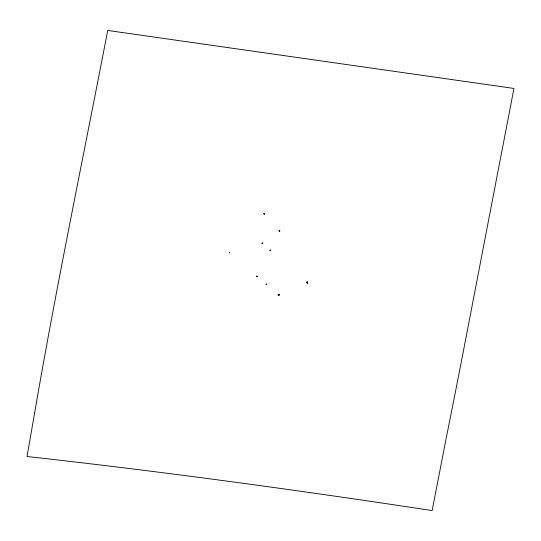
<?xml version="1.0" encoding="UTF-8"?>
<svg xmlns="http://www.w3.org/2000/svg" width="541" height="541" viewBox="0 0 541 541"><rect width="100%" height="100%" fill="white"/><g stroke="black" fill="none" stroke-linecap="round" stroke-linejoin="round"><path stroke-width="0.81" d="M262.216 243.687L262.588 242.977M256.59 276.708L256.975 276.106M270.635 250.091L270.148 250.666L270.074 250.294M278.656 295.44L278.913 294.088M264.218 213.648L264.109 214.04M279.352 231.271L279.514 230.405M270.683 250.361L270.115 250.469M263.974 213.952L264.373 213.742M256.387 276.485L257.171 276.316M261.993 243.484L262.852 243.213M266.199 284.478L266.497 284.153M279.819 230.567L279.068 231.095M256.414 276.187L257.144 276.6M278.135 295.136L279.318 294.324M261.952 243.207L262.852 243.558M279.041 230.709L279.893 230.926M229.742 252.627L229.296 252.586M266.131 284.343L266.659 284.309M278.006 294.561L279.42 294.771M263.927 213.83L264.36 213.878M279.197 230.452L279.697 231.203M229.709 252.796L229.323 252.458M266.186 284.201L266.571 284.532M307.491 282.159L307.748 282.997L306.916 282.76M270.23 250.652L270.324 250.016M278.446 294.196L279.264 295.305M264.035 213.681L264.272 214.006M262.588 243.808L262.209 242.956M270.52 250.666L270.189 250.131M307.031 282.01L307.721 283.301L307.633 282.787M256.677 276.093L256.901 276.728M229.506 252.715L229.458 252.458M307.261 282.916L307.396 283.416L307.268 281.922M306.74 281.902C306.591 283.396 307.924 283.403 307.498 282.023M266.328 284.133L266.348 284.634M34.597 413.074L27.05 456.489C161.556 471.482 295.643 489.842 429.446 510.156L432.144 510.555L446.596 436.242A2000.496 280.326 -81.4 0 0 469.879 317.357L513.95 88.44L107.727 30.445C83.131 157.945 56.595 285.087 34.597 413.074"/></g></svg>
